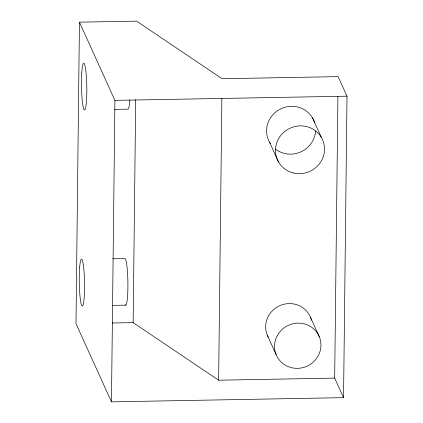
<?xml version="1.0" encoding="UTF-8"?>
<svg xmlns="http://www.w3.org/2000/svg" width="423" height="423" viewBox="0 0 423 423"><rect width="100%" height="100%" fill="white"/><g stroke="black" fill="none" stroke-linecap="round" stroke-linejoin="round"><path stroke-width="0.63" d="M79.45 22.181L75.992 323.658L111.461 401.85L343.55 397.657L347.008 96.18L338.141 76.632L222.096 78.731L136.608 21.15L79.45 22.181L114.919 100.373L111.461 401.85M343.55 397.657L334.683 378.109L218.638 380.203L133.15 322.627L135.709 99.654M218.638 380.203L221.869 98.522M334.683 378.109L337.914 96.423M114.919 100.373L347.008 96.18M114.533 109.383L127.661 109.15A23.36 2.638 89 0 0 129.84 100.066M112.804 258.77L124.621 258.559A23.36 2.638 89 0 1 127.899 283.093A23.36 2.638 89 0 1 125.166 304.809M112.074 305.385L125.858 305.136M112.127 323.003L133.15 322.627M312.512 117.89L321.38 137.438M269.726 142.572L278.593 162.12M310.392 317.097L319.259 336.645A23.36 22.456 -24.4 0 1 294.508 368.216A23.36 22.456 -24.4 0 1 279.45 332.351A23.36 22.456 -24.4 0 1 319.259 336.645M267.352 335.28L276.219 354.828M268.187 337.046A23.36 22.456 -24.4 0 1 280.809 305.226A23.36 22.456 -24.4 0 1 311.423 320.195M315.616 131.03A24.708 23.751 -24.4 0 1 300.853 151.894A24.708 23.751 -24.4 0 1 275.458 149.092M270.382 143.619A24.708 23.751 -24.4 0 1 281.099 108.7A24.708 23.751 -24.4 0 1 314.733 123.019M81.766 73.19A23.36 2.638 89 0 0 84.336 109.932A23.36 2.638 89 0 0 86.387 76.891A23.36 2.638 89 0 0 81.766 73.19M79.64 267.442A23.36 2.638 89 0 0 81.84 305.591A23.36 2.638 89 0 0 84.267 274.855A23.36 2.638 89 0 0 79.64 267.442M293.366 172.991A24.708 23.751 -24.4 0 0 323.764 143.159A24.708 23.751 -24.4 0 0 282.823 133.182A24.708 23.751 -24.4 0 0 293.366 172.991"/></g></svg>
